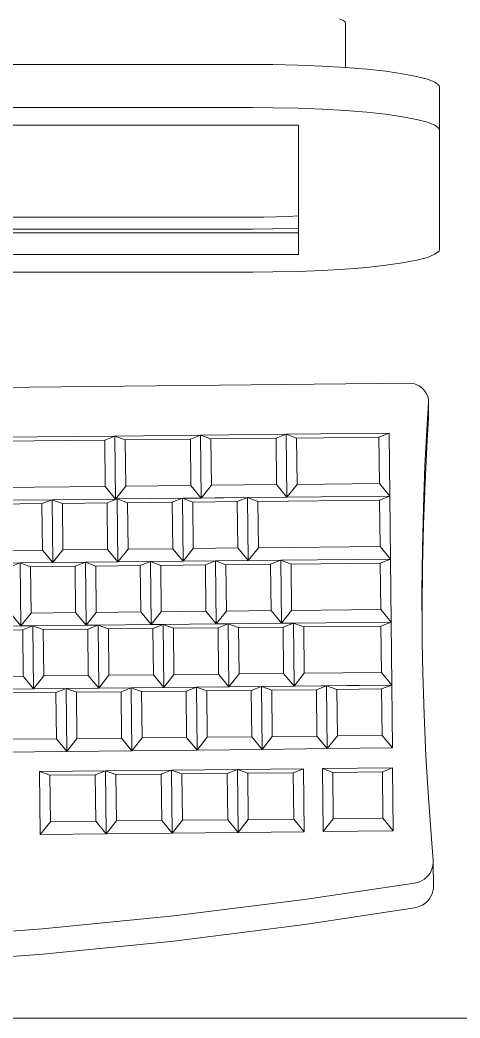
# Model space of a CAD drawing. Header units: metres. Extents: x 28 to 148, y 23 to 113.
# Drawn here: x 131.4902 to 131.6186, y 40.7509 to 41.0423 of the extents above; entities that cross this region are included whole.
import ezdxf

# ---------------------------------------------------------------- set-up
doc = ezdxf.new("R2010")
doc.units = ezdxf.units.M
doc.layers.add('Equipamiento SR', color=23, linetype='Continuous', lineweight=0)

# ---------------------------------------------------------------- blocks, each defined once
blk = doc.blocks.new('A$C7F0F64D0')
at = {"layer": 'Equipamiento SR'}
for p, q in [((0.4534880388895317, 0.1723289490793434), (0.005512241390420058, 0.1676722490425675)), ((0.4534880388895317, 0.1723289490793434), (0.4542513707418721, 0.1722861652680479)), ((0.4542513707418721, 0.1722861652680479), (0.4550014004502145, 0.1721427598160119)), ((0.4550014004502145, 0.1721427598160119), (0.4557240217280878, 0.1719014298404602)), ((0.4557240217280878, 0.1719014298404602), (0.4564056437765203, 0.1715667141883443)), ((0.4564056437765203, 0.1715667141883443), (0.4570334468952524, 0.1711449080702607)), ((0.4570334468952524, 0.1711449080702607), (0.4575956235911462, 0.1706439446624302)), ((0.4575956235911462, 0.1706439446624302), (0.4580816006490522, 0.1700732459027279)), ((0.4580816006490522, 0.1700732459027279), (0.4584822379891875, 0.1694435452867822)), ((0.4584822379891875, 0.1694435452867822), (0.458790000568456, 0.1687666859949388)), ((0.4586969094287952, 0.1603112890497016), (0.4591075089364267, 0.1665834433009934)), ((0.458790000568456, 0.1687666859949388), (0.4589991001010958, 0.1680553981510968)), ((0.4589991001010958, 0.1680553981510968), (0.4591056039188288, 0.1673230593993651)), ((0.4591056039188288, 0.1673230593993651), (0.4591075089364267, 0.1665834433009934)), ((0.4591075089364267, 0.1665834433009934), (0.4591514791771942, 0.1629098471784403)), ((0.4580725897402544, 0.1482222532285107), (0.4586969094287952, 0.1603112890497016)), ((0.4587442167302243, 0.1557603139455352), (0.4591535353450809, 0.1621556903657222)), ((0.4591514791771942, 0.1629098471784403), (0.4591535353450809, 0.1621556903657222)), ((0.3926421471240928, 0.1571866570112945), (0.4176407965381941, 0.15744651750461)), ((0.4176407965381941, 0.15744651750461), (0.4146526575035523, 0.1562898974024449)), ((0.4176407965381941, 0.15744651750461), (0.4476391758352065, 0.1577583500963158)), ((0.4178318260914011, 0.1390694230491647), (0.4176407965381941, 0.15744651750461)), ((0.4176407965381941, 0.15744651750461), (0.4206523333631367, 0.1563522639206951)), ((0.4476391758352065, 0.1577583500963158), (0.4446510368005647, 0.1566017299941507)), ((0.4476391758352065, 0.1577583500963158), (0.4478302053884136, 0.1393812556410978)), ((0.2661489810897137, 0.1558717629162913), (0.3676434977104464, 0.1569267965182064)), ((0.2691605179142016, 0.1547775093323764), (0.3646553586758046, 0.1557701764160413)), ((0.3676434977104464, 0.1569267965182064), (0.3646553586758046, 0.1557701764160413)), ((0.364796117293622, 0.1422291594491583), (0.3646553586758046, 0.1557701764160413)), ((0.3676434977104464, 0.1569267965182064), (0.3926421471240928, 0.1571866570112945)), ((0.3678345272636534, 0.1385497020629884), (0.3676434977104464, 0.1569267965182064)), ((0.3676434977104464, 0.1569267965182064), (0.3706550345349342, 0.1558325429345189)), ((0.3706550345349342, 0.1558325429345189), (0.3896540080894511, 0.1560300369091294)), ((0.3707957931532064, 0.1422915259674085), (0.3706550345349342, 0.1558325429345189)), ((0.3926421471240928, 0.1571866570112945), (0.3896540080894511, 0.1560300369091294)), ((0.3896540080894511, 0.1560300369091294), (0.3897947667077233, 0.1424890199422464)), ((0.3926421471240928, 0.1571866570112945), (0.3928331766772999, 0.1388095625560766)), ((0.3926421471240928, 0.1571866570112945), (0.3956536839490354, 0.156092403427607)), ((0.3956536839490354, 0.156092403427607), (0.4146526575035523, 0.1562898974024449)), ((0.3957944425673077, 0.1425513864604966), (0.3956536839490354, 0.156092403427607)), ((0.4146526575035523, 0.1562898974024449), (0.4147934161218245, 0.1427488804353345)), ((0.4206523333631367, 0.1563522639206951), (0.4446510368005647, 0.1566017299941507)), ((0.4207930919809542, 0.1428112469535847), (0.4206523333631367, 0.1563522639206951)), ((0.4446510368005647, 0.1566017299941507), (0.4447917954183822, 0.1430607130270403)), ((0.4581223662052025, 0.1434337438890054), (0.4587442167302243, 0.1557603139455352)), ((0.4576148665531719, 0.1361263549748912), (0.4580725897402544, 0.1482222532285107)), ((0.4178318260914011, 0.1390694230491647), (0.4207930919809542, 0.1428112469535847)), ((0.4207930919809542, 0.1428112469535847), (0.4447917954183822, 0.1430607130270403)), ((0.4478302053884136, 0.1393812556410978), (0.4447917954183822, 0.1430607130270403)), ((0.4576671139383279, 0.1311001424438984), (0.4581223662052025, 0.1434337438890054)), ((0.2693012765320191, 0.141236492365266), (0.364796117293622, 0.1422291594491583)), ((0.3678345272636534, 0.1385497020629884), (0.364796117293622, 0.1422291594491583)), ((0.3678345272636534, 0.1385497020629884), (0.3707957931532064, 0.1422915259674085)), ((0.3707957931532064, 0.1422915259674085), (0.3897947667077233, 0.1424890199422464)), ((0.3928331766772999, 0.1388095625560766), (0.3897947667077233, 0.1424890199422464)), ((0.3928331766772999, 0.1388095625560766), (0.3957944425673077, 0.1425513864604966)), ((0.3957944425673077, 0.1425513864604966), (0.4147934161218245, 0.1427488804353345)), ((0.4178318260914011, 0.1390694230491647), (0.4147934161218245, 0.1427488804353345)), ((0.3303365531427289, 0.1381599113232426), (0.3493355266972458, 0.1383574052980805)), ((0.3333480899672168, 0.137065657739555), (0.346347387662604, 0.1372007851959154)), ((0.3493355266972458, 0.1383574052980805), (0.346347387662604, 0.1372007851959154)), ((0.346347387662604, 0.1372007851959154), (0.3464881462804215, 0.1236597682290324)), ((0.3493355266972458, 0.1383574052980805), (0.3678345272636534, 0.1385497020629884)), ((0.3493355266972458, 0.1383574052980805), (0.3495265562504528, 0.1199803108428625)), ((0.3493355266972458, 0.1383574052980805), (0.3523470635217336, 0.137263151714393)), ((0.3523470635217336, 0.137263151714393), (0.3653463612171208, 0.1373982791707533)), ((0.3524878221400058, 0.1237221347472826), (0.3523470635217336, 0.137263151714393)), ((0.3683345002517626, 0.1385548992729184), (0.3653463612171208, 0.1373982791707533)), ((0.3653463612171208, 0.1373982791707533), (0.3654871198349383, 0.1238572622036429)), ((0.3678345272636534, 0.1385497020629884), (0.3683345002517626, 0.1385548992729184)), ((0.3683345002517626, 0.1385548992729184), (0.3873334738062795, 0.1387523932477563)), ((0.3685255298049697, 0.1201778048177005), (0.3683345002517626, 0.1385548992729184)), ((0.3683345002517626, 0.1385548992729184), (0.3713460370762505, 0.1374606456890035)), ((0.3713460370762505, 0.1374606456890035), (0.3843453347716377, 0.1375957731455912)), ((0.3714867956945227, 0.1239196287221205), (0.3713460370762505, 0.1374606456890035)), ((0.3873334738062795, 0.1387523932477563), (0.3843453347716377, 0.1375957731455912)), ((0.3843453347716377, 0.1375957731455912), (0.3844860933899099, 0.1240547561784808)), ((0.3873334738062795, 0.1387523932477563), (0.4063324473607963, 0.1389498872223669)), ((0.3873334738062795, 0.1387523932477563), (0.3928331766772999, 0.1388095625560766)), ((0.3875245033594865, 0.120375298792311), (0.3873334738062795, 0.1387523932477563)), ((0.3873334738062795, 0.1387523932477563), (0.3903450106307673, 0.1376581396638414)), ((0.3903450106307673, 0.1376581396638414), (0.4033443083261545, 0.1377932671202018)), ((0.3904857692490395, 0.124117122696731), (0.3903450106307673, 0.1376581396638414)), ((0.4063324473607963, 0.1389498872223669), (0.3928331766772999, 0.1388095625560766)), ((0.4063324473607963, 0.1389498872223669), (0.4033443083261545, 0.1377932671202018)), ((0.4033443083261545, 0.1377932671202018), (0.4034850669444268, 0.1242522501533188)), ((0.4063324473607963, 0.1389498872223669), (0.4178318260914011, 0.1390694230491647)), ((0.4063324473607963, 0.1389498872223669), (0.4065234769140034, 0.1205727927671489)), ((0.4063324473607963, 0.1389498872223669), (0.4093439841857389, 0.1378556336386794)), ((0.4093439841857389, 0.1378556336386794), (0.4448420663537718, 0.1382246355389327)), ((0.4094847428040111, 0.124314616671569), (0.4093439841857389, 0.1378556336386794)), ((0.4478302053884136, 0.1393812556410978), (0.4178318260914011, 0.1390694230491647)), ((0.4478302053884136, 0.1393812556410978), (0.4448420663537718, 0.1382246355389327)), ((0.4448420663537718, 0.1382246355389327), (0.4449828249715893, 0.1246836185718223)), ((0.4478302053884136, 0.1393812556410978), (0.4480212349416206, 0.1210041611856525)), ((0.4573238211527269, 0.1240257423479818), (0.4576148665531719, 0.1361263549748912)), ((0.457378540775494, 0.1187616998824126), (0.4576671139383279, 0.1311001424438984)), ((0.3334888485850342, 0.1235246407724446), (0.3464881462804215, 0.1236597682290324)), ((0.3495265562504528, 0.1199803108428625), (0.3464881462804215, 0.1236597682290324)), ((0.3495265562504528, 0.1199803108428625), (0.3524878221400058, 0.1237221347472826)), ((0.3524878221400058, 0.1237221347472826), (0.3654871198349383, 0.1238572622036429)), ((0.3685255298049697, 0.1201778048177005), (0.3654871198349383, 0.1238572622036429)), ((0.3685255298049697, 0.1201778048177005), (0.3714867956945227, 0.1239196287221205)), ((0.3714867956945227, 0.1239196287221205), (0.3844860933899099, 0.1240547561784808)), ((0.3875245033594865, 0.120375298792311), (0.3844860933899099, 0.1240547561784808)), ((0.3875245033594865, 0.120375298792311), (0.3904857692490395, 0.124117122696731)), ((0.3904857692490395, 0.124117122696731), (0.4034850669444268, 0.1242522501533188)), ((0.4065234769140034, 0.1205727927671489), (0.4034850669444268, 0.1242522501533188)), ((0.4065234769140034, 0.1205727927671489), (0.4094847428040111, 0.124314616671569)), ((0.4094847428040111, 0.124314616671569), (0.4449828249715893, 0.1246836185718223)), ((0.4480212349416206, 0.1210041611856525), (0.4449828249715893, 0.1246836185718223)), ((0.4571995052245938, 0.1119225642441108), (0.4573238211527269, 0.1240257423479818)), ((0.3400270694727396, 0.1198815638555573), (0.330527582695936, 0.1197828168680246)), ((0.3400270694727396, 0.1198815638555573), (0.3370389304380979, 0.1187249437533922)), ((0.3400270694727396, 0.1198815638555573), (0.3495265562504528, 0.1199803108428625)), ((0.3402180990259467, 0.1015044694003393), (0.3400270694727396, 0.1198815638555573)), ((0.3400270694727396, 0.1198815638555573), (0.3430386062976822, 0.1187873102716424)), ((0.3590260430277112, 0.1200790578301678), (0.3495265562504528, 0.1199803108428625)), ((0.3590260430277112, 0.1200790578301678), (0.3560379039926147, 0.1189224377280027)), ((0.3685255298049697, 0.1201778048177005), (0.3590260430277112, 0.1200790578301678)), ((0.3590260430277112, 0.1200790578301678), (0.3592170725809183, 0.1017019633749499)), ((0.3590260430277112, 0.1200790578301678), (0.3620375798521991, 0.1189848042464803)), ((0.3780250165822281, 0.1202765518050057), (0.3685255298049697, 0.1201778048177005)), ((0.3780250165822281, 0.1202765518050057), (0.3750368775475863, 0.1191199317028406)), ((0.3875245033594865, 0.120375298792311), (0.3780250165822281, 0.1202765518050057)), ((0.3780250165822281, 0.1202765518050057), (0.3782160461354351, 0.1018994573497878)), ((0.3780250165822281, 0.1202765518050057), (0.3810365534071707, 0.1191822982213182)), ((0.3970239901371997, 0.1204740457798437), (0.3875245033594865, 0.120375298792311)), ((0.3970239901371997, 0.1204740457798437), (0.3940358511021032, 0.1193174256776786)), ((0.4065234769140034, 0.1205727927671489), (0.3970239901371997, 0.1204740457798437)), ((0.3970239901371997, 0.1204740457798437), (0.397215019689952, 0.1020969513246257)), ((0.3970239901371997, 0.1204740457798437), (0.4000355269616875, 0.1193797921959288)), ((0.4000355269616875, 0.1193797921959288), (0.4130348246570748, 0.1195149196525165)), ((0.4160229636917165, 0.1206715397544542), (0.4065234769140034, 0.1205727927671489)), ((0.4160229636917165, 0.1206715397544542), (0.4130348246570748, 0.1195149196525165)), ((0.4130348246570748, 0.1195149196525165), (0.4131755832748922, 0.1059739026854061)), ((0.4480212349416206, 0.1210041611856525), (0.4160229636917165, 0.1206715397544542)), ((0.4162139932449236, 0.1022944452992363), (0.4160229636917165, 0.1206715397544542)), ((0.4160229636917165, 0.1206715397544542), (0.4190345005162044, 0.1195772861707667)), ((0.4190345005162044, 0.1195772861707667), (0.4450330959069788, 0.1198475410834874)), ((0.4191752591340219, 0.1060362692036563), (0.4190345005162044, 0.1195772861707667)), ((0.4480212349416206, 0.1210041611856525), (0.4450330959069788, 0.1198475410834874)), ((0.4450330959069788, 0.1198475410834874), (0.4451738545247963, 0.1063065241166044)), ((0.4480212349416206, 0.1210041611856525), (0.4482122644948277, 0.1026270667304345)), ((0.3430386062976822, 0.1187873102716424), (0.3560379039926147, 0.1189224377280027)), ((0.3431793649159545, 0.1052462933047593), (0.3430386062976822, 0.1187873102716424)), ((0.3560379039926147, 0.1189224377280027), (0.3561786626108869, 0.1053814207611197)), ((0.3620375798521991, 0.1189848042464803), (0.3750368775475863, 0.1191199317028406)), ((0.3621783384704713, 0.1054437872793699), (0.3620375798521991, 0.1189848042464803)), ((0.3750368775475863, 0.1191199317028406), (0.3751776361658585, 0.1055789147359576)), ((0.3810365534071707, 0.1191822982213182), (0.3940358511021032, 0.1193174256776786)), ((0.3811773120249882, 0.1056412812542078), (0.3810365534071707, 0.1191822982213182)), ((0.3940358511021032, 0.1193174256776786), (0.3941766097203754, 0.1057764087105681)), ((0.400176285579505, 0.1058387752290457), (0.4000355269616875, 0.1193797921959288)), ((0.457256697963544, 0.1064206073357639), (0.457378540775494, 0.1187616998824126)), ((0.4572419408449377, 0.09981897001503626), (0.4571995052245938, 0.1119225642441108)), ((0.3402180990259467, 0.1015044694003393), (0.3371796890563701, 0.1051839267862817)), ((0.3402180990259467, 0.1015044694003393), (0.3431793649159545, 0.1052462933047593)), ((0.3431793649159545, 0.1052462933047593), (0.3561786626108869, 0.1053814207611197)), ((0.3592170725809183, 0.1017019633749499), (0.3561786626108869, 0.1053814207611197)), ((0.3592170725809183, 0.1017019633749499), (0.3621783384704713, 0.1054437872793699)), ((0.3621783384704713, 0.1054437872793699), (0.3751776361658585, 0.1055789147359576)), ((0.3782160461354351, 0.1018994573497878), (0.3751776361658585, 0.1055789147359576)), ((0.3782160461354351, 0.1018994573497878), (0.3811773120249882, 0.1056412812542078)), ((0.3811773120249882, 0.1056412812542078), (0.3941766097203754, 0.1057764087105681)), ((0.397215019689952, 0.1020969513246257), (0.3941766097203754, 0.1057764087105681)), ((0.397215019689952, 0.1020969513246257), (0.400176285579505, 0.1058387752290457)), ((0.400176285579505, 0.1058387752290457), (0.4131755832748922, 0.1059739026854061)), ((0.4162139932449236, 0.1022944452992363), (0.4131755832748922, 0.1059739026854061)), ((0.4162139932449236, 0.1022944452992363), (0.4191752591340219, 0.1060362692036563)), ((0.4191752591340219, 0.1060362692036563), (0.4451738545247963, 0.1063065241166044)), ((0.4482122644948277, 0.1026270667304345), (0.4451738545247963, 0.1063065241166044)), ((0.4572910613613885, 0.09697715576126598), (0.457256697963544, 0.1064206073357639)), ((0.397215019689952, 0.1020969513246257), (0.3817158570535639, 0.1019358378188429)), ((0.4007148306080808, 0.1021333317936808), (0.397215019689952, 0.1020969513246257)), ((0.4007148306080808, 0.1021333317936808), (0.397726691573439, 0.1009767116915157)), ((0.4007148306080808, 0.1021333317936808), (0.4162139932449236, 0.1022944452992363)), ((0.4009058601612878, 0.08375623733823545), (0.4007148306080808, 0.1021333317936808)), ((0.4007148306080808, 0.1021333317936808), (0.4037263674325686, 0.1010390782097659)), ((0.4162139932449236, 0.1022944452992363), (0.4197138041625976, 0.1023308257682913)), ((0.4197138041625976, 0.1023308257682913), (0.4167256651279558, 0.1011742056661262)), ((0.4197138041625976, 0.1023308257682913), (0.4482122644948277, 0.1026270667304345)), ((0.4199048337158047, 0.08395373131307338), (0.4197138041625976, 0.1023308257682913)), ((0.4197138041625976, 0.1023308257682913), (0.4227253409870855, 0.1012365721846038)), ((0.4482122644948277, 0.1026270667304345), (0.4452241254597311, 0.1014704466282694)), ((0.4482122644948277, 0.1026270667304345), (0.4484032940480347, 0.08424997227521658)), ((0.3247189363895586, 0.1013433558945565), (0.3402180990259467, 0.1015044694003393)), ((0.3277304732140465, 0.1002491023106415), (0.3407297709094337, 0.1003842297670019)), ((0.3437179099440755, 0.101540849869167), (0.3402180990259467, 0.1015044694003393)), ((0.3437179099440755, 0.101540849869167), (0.3407297709094337, 0.1003842297670019)), ((0.3407297709094337, 0.1003842297670019), (0.3408705295277059, 0.08684321280011886)), ((0.3592170725809183, 0.1017019633749499), (0.3437179099440755, 0.101540849869167)), ((0.3437179099440755, 0.101540849869167), (0.3439089394972825, 0.08316375541394905)), ((0.3437179099440755, 0.101540849869167), (0.3467294467690181, 0.1004465962854795)), ((0.3467294467690181, 0.1004465962854795), (0.3597287444639505, 0.1005817237418398)), ((0.3468702053868356, 0.08690557931836906), (0.3467294467690181, 0.1004465962854795)), ((0.3627168834990471, 0.1017383438440049), (0.3592170725809183, 0.1017019633749499)), ((0.3627168834990471, 0.1017383438440049), (0.3597287444639505, 0.1005817237418398)), ((0.3597287444639505, 0.1005817237418398), (0.3598695030822228, 0.08704070677495679)), ((0.3627168834990471, 0.1017383438440049), (0.3782160461354351, 0.1018994573497878)), ((0.3629079130517994, 0.08336124938878697), (0.3627168834990471, 0.1017383438440049)), ((0.3627168834990471, 0.1017383438440049), (0.3657284203235349, 0.1006440902603174)), ((0.3657284203235349, 0.1006440902603174), (0.3787277180189221, 0.1007792177166777)), ((0.3658691789413524, 0.08710307329320699), (0.3657284203235349, 0.1006440902603174)), ((0.3817158570535639, 0.1019358378188429), (0.3782160461354351, 0.1018994573497878)), ((0.3817158570535639, 0.1019358378188429), (0.3787277180189221, 0.1007792177166777)), ((0.3787277180189221, 0.1007792177166777), (0.3788684766367396, 0.08723820074956734)), ((0.381906886606771, 0.0835587433636249), (0.3817158570535639, 0.1019358378188429)), ((0.3817158570535639, 0.1019358378188429), (0.3847273938780518, 0.100841584234928)), ((0.3847273938780518, 0.100841584234928), (0.397726691573439, 0.1009767116915157)), ((0.3848681524958693, 0.08730056726804492), (0.3847273938780518, 0.100841584234928)), ((0.397726691573439, 0.1009767116915157), (0.3978674501912565, 0.08743569472440527)), ((0.4037263674325686, 0.1010390782097659), (0.4167256651279558, 0.1011742056661262)), ((0.4038671260508409, 0.08749806124265547), (0.4037263674325686, 0.1010390782097659)), ((0.4167256651279558, 0.1011742056661262), (0.4168664237457733, 0.08763318869924319)), ((0.4227253409870855, 0.1012365721846038), (0.4452241254597311, 0.1014704466282694)), ((0.4228660996053577, 0.08769555521749339), (0.4227253409870855, 0.1012365721846038)), ((0.4452241254597311, 0.1014704466282694), (0.4453648840780033, 0.0879294296613864)), ((0.4572910613613885, 0.09697715576126598), (0.4572419408449377, 0.09981897001503626)), ((0.4574511204781402, 0.08771710908709451), (0.4572910613613885, 0.09697715576126598)), ((0.3848681524958693, 0.08730056726804492), (0.3978674501912565, 0.08743569472440527)), ((0.4009058601612878, 0.08375623733823545), (0.3978674501912565, 0.08743569472440527)), ((0.4009058601612878, 0.08375623733823545), (0.4038671260508409, 0.08749806124265547)), ((0.4038671260508409, 0.08749806124265547), (0.4168664237457733, 0.08763318869924319)), ((0.4199048337158047, 0.08395373131307338), (0.4168664237457733, 0.08763318869924319)), ((0.4199048337158047, 0.08395373131307338), (0.4228660996053577, 0.08769555521749339)), ((0.4228660996053577, 0.08769555521749339), (0.4453648840780033, 0.0879294296613864)), ((0.4484032940480347, 0.08424997227521658), (0.4453648840780033, 0.0879294296613864)), ((0.4578270069767996, 0.07561913057784864), (0.4574511204781402, 0.08771710908709451)), ((0.3278712318323187, 0.08670808534375851), (0.3408705295277059, 0.08684321280011886)), ((0.3439089394972825, 0.08316375541394905), (0.3408705295277059, 0.08684321280011886)), ((0.3439089394972825, 0.08316375541394905), (0.3468702053868356, 0.08690557931836906)), ((0.3468702053868356, 0.08690557931836906), (0.3598695030822228, 0.08704070677495679)), ((0.3629079130517994, 0.08336124938878697), (0.3598695030822228, 0.08704070677495679)), ((0.3629079130517994, 0.08336124938878697), (0.3658691789413524, 0.08710307329320699)), ((0.3658691789413524, 0.08710307329320699), (0.3788684766367396, 0.08723820074956734)), ((0.381906886606771, 0.0835587433636249), (0.3788684766367396, 0.08723820074956734)), ((0.381906886606771, 0.0835587433636249), (0.3848681524958693, 0.08730056726804492)), ((0.3439089394972825, 0.08316375541394905), (0.3344094527200241, 0.08306500842664377)), ((0.3374209895445119, 0.08197075484272887), (0.3504202872398992, 0.08210588229931659)), ((0.3534084262745409, 0.0832625024014817), (0.3439089394972825, 0.08316375541394905)), ((0.3534084262745409, 0.0832625024014817), (0.3504202872398992, 0.08210588229931659)), ((0.3504202872398992, 0.08210588229931659), (0.3505610458577166, 0.06856486533220618)), ((0.3629079130517994, 0.08336124938878697), (0.3534084262745409, 0.0832625024014817)), ((0.3534084262745409, 0.0832625024014817), (0.353599455827748, 0.06488540794626374)), ((0.3534084262745409, 0.0832625024014817), (0.3564199630990288, 0.08216824881756679)), ((0.3564199630990288, 0.08216824881756679), (0.369419260794416, 0.08230337627392714)), ((0.356560721717301, 0.06862723185068376), (0.3564199630990288, 0.08216824881756679)), ((0.3724073998290578, 0.08345999637609225), (0.3629079130517994, 0.08336124938878697)), ((0.3724073998290578, 0.08345999637609225), (0.369419260794416, 0.08230337627392714)), ((0.369419260794416, 0.08230337627392714), (0.3695600194126882, 0.06876235930704411)), ((0.381906886606771, 0.0835587433636249), (0.3724073998290578, 0.08345999637609225)), ((0.3725984293822648, 0.06508290192087429), (0.3724073998290578, 0.08345999637609225)), ((0.3724073998290578, 0.08345999637609225), (0.3754189366540004, 0.08236574279240472)), ((0.3754189366540004, 0.08236574279240472), (0.3884182343489329, 0.08250087024876507)), ((0.3755596952718179, 0.06882472582529431), (0.3754189366540004, 0.08236574279240472)), ((0.3914063733840294, 0.08365749035093017), (0.381906886606771, 0.0835587433636249)), ((0.3914063733840294, 0.08365749035093017), (0.3884182343489329, 0.08250087024876507)), ((0.3884182343489329, 0.08250087024876507), (0.3885589929672051, 0.06895985328188203)), ((0.4009058601612878, 0.08375623733823545), (0.3914063733840294, 0.08365749035093017)), ((0.3915974029367817, 0.06528039589571222), (0.3914063733840294, 0.08365749035093017)), ((0.3914063733840294, 0.08365749035093017), (0.3944179102085172, 0.08256323676724264)), ((0.3944179102085172, 0.08256323676724264), (0.4074172079039045, 0.082698364223603)), ((0.3945586688267895, 0.06902221980013223), (0.3944179102085172, 0.08256323676724264)), ((0.4104053469385462, 0.0838549843257681), (0.4009058601612878, 0.08375623733823545)), ((0.4104053469385462, 0.0838549843257681), (0.4074172079039045, 0.082698364223603)), ((0.4074172079039045, 0.082698364223603), (0.4075579665221767, 0.06915734725649259)), ((0.4199048337158047, 0.08395373131307338), (0.4104053469385462, 0.0838549843257681)), ((0.4104053469385462, 0.0838549843257681), (0.4105963764917533, 0.06547788987055014)), ((0.4104053469385462, 0.0838549843257681), (0.4134168837630341, 0.0827607307418532)), ((0.4134168837630341, 0.0827607307418532), (0.4264161814584213, 0.08289585819844092)), ((0.4135576423813063, 0.06921971377497016), (0.4134168837630341, 0.0827607307418532)), ((0.4294043204930631, 0.08405247830037865), (0.4199048337158047, 0.08395373131307338)), ((0.4204048067039139, 0.08395892852300335), (0.4429035911765595, 0.08419280296666898)), ((0.4294043204930631, 0.08405247830037865), (0.4264161814584213, 0.08289585819844092)), ((0.4264161814584213, 0.08289585819844092), (0.4265569400766935, 0.06935484123133051)), ((0.4294043204930631, 0.08405247830037865), (0.4484032940480347, 0.08424997227521658)), ((0.4295953500462701, 0.0656753838451607), (0.4294043204930631, 0.08405247830037865)), ((0.4294043204930631, 0.08405247830037865), (0.4324158573180057, 0.08295822471669112)), ((0.4324158573180057, 0.08295822471669112), (0.4454151550129382, 0.08309335217305147)), ((0.4325566159358232, 0.06941720774958071), (0.4324158573180057, 0.08295822471669112)), ((0.4484032940480347, 0.08424997227521658), (0.4454151550129382, 0.08309335217305147)), ((0.4454151550129382, 0.08309335217305147), (0.4455559136312104, 0.06955233520616844)), ((0.4484032940480347, 0.08424997227521658), (0.4485943236012417, 0.06587287781999862)), ((0.458369533589007, 0.06352718291637416), (0.4578270069767996, 0.07561913057784864)), ((0.3375617481627842, 0.06842973787584583), (0.3505610458577166, 0.06856486533220618)), ((0.353599455827748, 0.06488540794626374), (0.3505610458577166, 0.06856486533220618)), ((0.353599455827748, 0.06488540794626374), (0.356560721717301, 0.06862723185068376)), ((0.356560721717301, 0.06862723185068376), (0.3695600194126882, 0.06876235930704411)), ((0.3725984293822648, 0.06508290192087429), (0.3695600194126882, 0.06876235930704411)), ((0.3725984293822648, 0.06508290192087429), (0.3755596952718179, 0.06882472582529431)), ((0.3755596952718179, 0.06882472582529431), (0.3885589929672051, 0.06895985328188203)), ((0.3915974029367817, 0.06528039589571222), (0.3885589929672051, 0.06895985328188203)), ((0.3915974029367817, 0.06528039589571222), (0.3945586688267895, 0.06902221980013223)), ((0.3945586688267895, 0.06902221980013223), (0.4075579665221767, 0.06915734725649259)), ((0.4105963764917533, 0.06547788987055014), (0.4075579665221767, 0.06915734725649259)), ((0.4105963764917533, 0.06547788987055014), (0.4135576423813063, 0.06921971377497016)), ((0.4135576423813063, 0.06921971377497016), (0.4265569400766935, 0.06935484123133051)), ((0.4295953500462701, 0.0656753838451607), (0.4265569400766935, 0.06935484123133051)), ((0.4295953500462701, 0.0656753838451607), (0.4325566159358232, 0.06941720774958071)), ((0.4325566159358232, 0.06941720774958071), (0.4455559136312104, 0.06955233520616844)), ((0.4485943236012417, 0.06587287781999862), (0.4455559136312104, 0.06955233520616844)), ((0.3346004822732311, 0.06468791397142581), (0.353599455827748, 0.06488540794626374)), ((0.353599455827748, 0.06488540794626374), (0.3725984293822648, 0.06508290192087429)), ((0.3725984293822648, 0.06508290192087429), (0.3915974029367817, 0.06528039589571222)), ((0.3915974029367817, 0.06528039589571222), (0.4105963764917533, 0.06547788987055014)), ((0.4105963764917533, 0.06547788987055014), (0.4295953500462701, 0.0656753838451607)), ((0.4295953500462701, 0.0656753838451607), (0.4485943236012417, 0.06587287781999862)), ((0.459078603969715, 0.05144341346013448), (0.458369533589007, 0.06352718291637416)), ((0.3456602131371938, 0.05899895960251911), (0.36490917318622, 0.05919905218220833)), ((0.3458512426904008, 0.04062186514730115), (0.3456602131371938, 0.05899895960251911)), ((0.3456602131371938, 0.05899895960251911), (0.3486717499616816, 0.0579047060186042)), ((0.36490917318622, 0.05919905218220833), (0.3619210341511234, 0.05804243208004323)), ((0.36490917318622, 0.05919905218220833), (0.3841581332347914, 0.05939914476189756)), ((0.365100202739427, 0.04082195772699038), (0.36490917318622, 0.05919905218220833)), ((0.36490917318622, 0.05919905218220833), (0.3679207100107078, 0.05810479859829343)), ((0.3841581332347914, 0.05939914476189756), (0.3811699942001496, 0.05824252465973245)), ((0.3841581332347914, 0.05939914476189756), (0.4034070932838176, 0.05959923734158679)), ((0.3841581332347914, 0.05939914476189756), (0.3843491627879985, 0.0410220503066796)), ((0.3841581332347914, 0.05939914476189756), (0.387169670059734, 0.05830489117821003)), ((0.387169670059734, 0.05830489117821003), (0.4004189542491758, 0.05844261723942168)), ((0.3873104286775515, 0.04476387421109962), (0.387169670059734, 0.05830489117821003)), ((0.4034070932838176, 0.05959923734158679), (0.4004189542491758, 0.05844261723942168)), ((0.4004189542491758, 0.05844261723942168), (0.4005597128669933, 0.04490160027231127)), ((0.4034070932838176, 0.05959923734158679), (0.4226560533323891, 0.05979932992127601)), ((0.4035981228370247, 0.04122214288636883), (0.4034070932838176, 0.05959923734158679)), ((0.4034070932838176, 0.05959923734158679), (0.4064186301083055, 0.05850498375789925)), ((0.4064186301083055, 0.05850498375789925), (0.4196679142977473, 0.05864270981911091)), ((0.406559388726123, 0.04496396679078885), (0.4064186301083055, 0.05850498375789925)), ((0.4226560533323891, 0.05979932992127601), (0.4196679142977473, 0.05864270981911091)), ((0.4196679142977473, 0.05864270981911091), (0.4198086729155648, 0.04510169285222787)), ((0.4226560533323891, 0.05979932992127601), (0.4228470828855961, 0.04142223546605805)), ((0.4486546487231635, 0.06006958483422409), (0.4281557562034095, 0.05985649922982361)), ((0.4281557562034095, 0.05985649922982361), (0.4311672930278974, 0.05876224564590871)), ((0.4283467857566166, 0.04147940477460565), (0.4281557562034095, 0.05985649922982361)), ((0.4311672930278974, 0.05876224564590871), (0.4456665096885217, 0.05891296473205898)), ((0.4313080516461696, 0.04522122867902567), (0.4311672930278974, 0.05876224564590871)), ((0.4486546487231635, 0.06006958483422409), (0.4456665096885217, 0.05891296473205898)), ((0.4456665096885217, 0.05891296473205898), (0.4458072683063392, 0.04537194776494857)), ((0.4486546487231635, 0.06006958483422409), (0.4488456782763706, 0.04169249037900613)), ((0.3486717499616816, 0.0579047060186042), (0.3619210341511234, 0.05804243208004323)), ((0.3488125085799538, 0.04436368905172117), (0.3486717499616816, 0.0579047060186042)), ((0.3619210341511234, 0.05804243208004323), (0.3620617927693957, 0.04450141511293282)), ((0.3679207100107078, 0.05810479859829343), (0.3811699942001496, 0.05824252465973245)), ((0.36806146862898, 0.04456378163141039), (0.3679207100107078, 0.05810479859829343)), ((0.3811699942001496, 0.05824252465973245), (0.3813107528184219, 0.04470150769262204)), ((0.4599540921980179, 0.03936996811435733), (0.459078603969715, 0.05144341346013448)), ((0.3458512426904008, 0.04062186514730115), (0.3488125085799538, 0.04436368905172117)), ((0.3488125085799538, 0.04436368905172117), (0.3620617927693957, 0.04450141511293282)), ((0.365100202739427, 0.04082195772699038), (0.3620617927693957, 0.04450141511293282)), ((0.365100202739427, 0.04082195772699038), (0.36806146862898, 0.04456378163141039)), ((0.36806146862898, 0.04456378163141039), (0.3813107528184219, 0.04470150769262204)), ((0.3843491627879985, 0.0410220503066796), (0.3813107528184219, 0.04470150769262204)), ((0.3843491627879985, 0.0410220503066796), (0.3873104286775515, 0.04476387421109962)), ((0.3873104286775515, 0.04476387421109962), (0.4005597128669933, 0.04490160027231127)), ((0.4035981228370247, 0.04122214288636883), (0.4005597128669933, 0.04490160027231127)), ((0.4035981228370247, 0.04122214288636883), (0.406559388726123, 0.04496396679078885)), ((0.406559388726123, 0.04496396679078885), (0.4198086729155648, 0.04510169285222787)), ((0.4228470828855961, 0.04142223546605805), (0.4198086729155648, 0.04510169285222787)), ((0.4283467857566166, 0.04147940477460565), (0.4313080516461696, 0.04522122867902567)), ((0.4313080516461696, 0.04522122867902567), (0.4458072683063392, 0.04537194776494857)), ((0.4488456782763706, 0.04169249037900613), (0.4458072683063392, 0.04537194776494857)), ((0.3458512426904008, 0.04062186514730115), (0.365100202739427, 0.04082195772699038)), ((0.365100202739427, 0.04082195772699038), (0.3843491627879985, 0.0410220503066796)), ((0.3843491627879985, 0.0410220503066796), (0.4035981228370247, 0.04122214288636883)), ((0.4035981228370247, 0.04122214288636883), (0.4228470828855961, 0.04142223546605805)), ((0.4283467857566166, 0.04147940477460565), (0.4488456782763706, 0.04169249037900613)), ((0.4604949867433561, 0.0331077046259054), (0.4599540921980179, 0.03936996811435733)), ((0.4604171653544427, 0.03154782509969323), (0.4605063270922756, 0.032325452825404)), ((0.4605063270922756, 0.032325452825404), (0.4604949867433561, 0.0331077046259054)), ((0.4605063270922756, 0.032325452825404), (0.4605797931557163, 0.02525799771379411)), ((0.4591058131198906, 0.02871929997800748), (0.4595680919691176, 0.02936156457909078)), ((0.4595680919691176, 0.02936156457909078), (0.4599443893324633, 0.03005432388695795)), ((0.4599443893324633, 0.03005432388695795), (0.460228881442049, 0.03078685640812751)), ((0.460228881442049, 0.03078685640812751), (0.4604171653544427, 0.03154782509969323)), ((0.4550048641975764, 0.02640994596018231), (0.422958423254272, 0.02160084979905719)), ((0.4550048641975764, 0.02640994596018231), (0.455794963960102, 0.02657775357411651)), ((0.455794963960102, 0.02657775357411651), (0.4565574770716694, 0.02683913955993944)), ((0.4565574770716694, 0.02683913955993944), (0.457280602494734, 0.02719005857639445)), ((0.457280602494734, 0.02719005857639445), (0.4579531487746635, 0.02762507962316363)), ((0.4579531487746635, 0.02762507962316363), (0.4585647072457277, 0.02813747009500389)), ((0.4585647072457277, 0.02813747009500389), (0.4591058131198906, 0.02871929997800748)), ((0.460018318325524, 0.02294233483704033), (0.4603026613407337, 0.02368921028678983)), ((0.4603026613407337, 0.02368921028678983), (0.4604907901428987, 0.02446510060272544)), ((0.4604907901428987, 0.02446510060272544), (0.4605797931557163, 0.02525799771379411)), ((0.422958423254272, 0.02160084979905719), (0.384780962801301, 0.0168522876253121)), ((0.4573551111647021, 0.02002230447956777), (0.4580275699730691, 0.02046574028977943)), ((0.4580275699730691, 0.02046574028977943), (0.458639025032312, 0.02098807901589339)), ((0.458639025032312, 0.02098807901589339), (0.4591800131541959, 0.0215812366801913)), ((0.4591800131541959, 0.0215812366801913), (0.4596421617337683, 0.02223603327493606)), ((0.4596421617337683, 0.02223603327493606), (0.460018318325524, 0.02294233483704033)), ((0.4550795274552684, 0.01922732047128761), (0.4230340012126135, 0.01433022985398225)), ((0.4550795274552684, 0.01922732047128761), (0.455869594603314, 0.01939826559978997)), ((0.455869594603314, 0.01939826559978997), (0.4566320559187034, 0.01966463442218469)), ((0.4566320559187034, 0.01966463442218469), (0.4573551111647021, 0.02002230447956777)), ((0.384780962801301, 0.0168522876253121), (0.3464893352705758, 0.01306652265057551)), ((0.3464893352705758, 0.01306652265057551), (0.308109491866503, 0.01024612058350272)), ((0.4230340012126135, 0.01433022985398225), (0.3848574300653809, 0.009496116201859195)), ((0.3848574300653809, 0.009496116201859195), (0.3465664948433869, 0.005643750985569795)), ((0.3465664948433869, 0.005643750985569795), (0.3081871462808294, 0.002775745050627165))]:
    blk.add_line(p, q, dxfattribs=at)
blk = doc.blocks.new('A$C4B1E532D')
at = {"layer": 'Equipamiento SR'}
for p, q in [((0.3157455342751803, 0.4931104971400941), (0.3148270351736357, 0.4919165728433086)), ((0.3164763349501811, 0.4932418937123089), (0.3157455342751803, 0.4931104971400941)), ((0.3164763349501811, 0.4932418937123089), (0.3290335409893999, 0.4932418937123089)), ((0.328302740314399, 0.4931104971400941), (0.3273842412128545, 0.4919165728433086)), ((0.3290335409893999, 0.4932418937123089), (0.328302740314399, 0.4931104971400941)), ((0.3633893666930419, 0.4932418937123089), (0.3290335409893999, 0.4932418937123089)), ((0.3633893666930419, 0.4932418937123089), (0.3641201673680428, 0.4931104971400941)), ((0.3641201673680428, 0.4931104971400941), (0.3650386664695873, 0.4919165728433086)), ((0.3139380093186048, 0.4897189305988263), (0.3130955347770907, 0.4865597868178497)), ((0.3148270351736357, 0.4919165728433086), (0.3139380093186048, 0.4897189305988263)), ((0.3264952153580509, 0.4897189305988263), (0.3256527408163095, 0.4865597868178497)), ((0.3273842412128545, 0.4919165728433086), (0.3264952153580509, 0.4897189305988263)), ((0.3650386664695873, 0.4919165728433086), (0.3659276923243908, 0.4897189305988263)), ((0.3659276923243908, 0.4897189305988263), (0.3667701668661323, 0.4865597868178497)), ((0.3130955347770907, 0.4865597868178497), (0.3123157953706652, 0.4824998282246611)), ((0.3256527408163095, 0.4865597868178497), (0.3248730014101113, 0.4824998282246611)), ((0.3667701668661323, 0.4865597868178497), (0.3675499062723304, 0.4824998282246611)), ((0.3123157953706652, 0.4824998282246611), (0.3116137697881243, 0.477617046074954)), ((0.3248730014101113, 0.4824998282246611), (0.3241709758275704, 0.477617046074954)), ((0.3675499062723304, 0.4824998282246611), (0.3682519318548714, 0.477617046074954)), ((0.3116137697881243, 0.477617046074954), (0.3110029438459208, 0.4720052379533968)), ((0.3241709758275704, 0.477617046074954), (0.3235601498853669, 0.4720052379533968)), ((0.3682519318548714, 0.477617046074954), (0.3688627577970749, 0.4720052379533968)), ((0.3110029438459208, 0.4720052379533968), (0.3105006060115159, 0.4658403737120693)), ((0.3235601498853669, 0.4720052379533968), (0.3230522574673671, 0.4657722059359344)), ((0.3688627577970749, 0.4720052379533968), (0.3693706502150746, 0.4657722059359344)), ((0.2967764436522486, 0.4651758156605297), (0.2963424066014397, 0.4641028905561484)), ((0.2972248700270086, 0.4657587091477922), (0.2967764436522486, 0.4651758156605297)), ((0.2976790715157733, 0.4658403737120693), (0.2972248700270086, 0.4657587091477922)), ((0.2976790715157733, 0.4658403737120693), (0.3105006060115159, 0.4658403737120693)), ((0.310495051427921, 0.4657722059359344), (0.310099849078739, 0.459037685724013)), ((0.3105006060115159, 0.4658403737120693), (0.310495051427921, 0.4657722059359344)), ((0.3230522574673671, 0.4657722059359344), (0.3226570551179577, 0.459037685724013)), ((0.3693706502150746, 0.4657722059359344), (0.369765852564484, 0.459037685724013)), ((0.310099849078739, 0.459037685724013), (0.3098249285818895, 0.4519310465411195)), ((0.3226570551179577, 0.459037685724013), (0.3223821346211082, 0.4519310465411195)), ((0.369765852564484, 0.459037685724013), (0.3700407730611062, 0.4519310465411195)), ((0.3098249285818895, 0.4519310465411195), (0.309675571123222, 0.444588805964429)), ((0.3223821346211082, 0.4519310465411195), (0.3222327771624407, 0.444588805964429)), ((0.3273581498912392, 0.4521396137124043), (0.3273581498912392, 0.04111681371244913)), ((0.3538271558228701, 0.4521396137124043), (0.3273581498912392, 0.4521396137124043)), ((0.354004132927372, 0.4491238019654133), (0.3538271558228701, 0.4521396137124043)), ((0.3574754985963011, 0.4521396137124043), (0.3538271558228701, 0.4521396137124043)), ((0.3574754985963011, 0.4521396137124043), (0.3574835670218874, 0.4519310465411195)), ((0.3587861547713658, 0.4521396137124043), (0.3574754985963011, 0.4521396137124043)), ((0.3574835670218874, 0.4519310465411195), (0.3576329244805549, 0.444588805964429)), ((0.3650647577909751, 0.4521396137124043), (0.3587861547713658, 0.4521396137124043)), ((0.3587861547713658, 0.4521396137124043), (0.3587861547713658, 0.04111681371244913)), ((0.3650647577909751, 0.4521396137124043), (0.3650647577909751, 0.04111681371244913)), ((0.3700407730611062, 0.4519310465411195), (0.370190130520001, 0.444588805964429)), ((0.3541383536375236, 0.4456542237807639), (0.354004132927372, 0.4491238019654133)), ((0.309675571123222, 0.444588805964429), (0.309659133683823, 0.4387469773118369)), ((0.3222327771624407, 0.444588805964429), (0.3222163397232691, 0.4387469773118369)), ((0.3542112724063884, 0.4420696211190602), (0.3541383536375236, 0.4456542237807639)), ((0.3576329244805549, 0.444588805964429), (0.3576493619199539, 0.4387469773118369)), ((0.370190130520001, 0.444588805964429), (0.3702065679591726, 0.4387469773118369)), ((0.3542214884745647, 0.4384388537122845), (0.3542112724063884, 0.4420696211190602)), ((0.309659133683823, 0.4387469773118369), (0.309659133683823, 0.05450945011256181)), ((0.3222163397232691, 0.4387469773118369), (0.3222163397232691, 0.05450945011256181)), ((0.3542214884745647, 0.05481757371211415), (0.3542214884745647, 0.4384388537122845)), ((0.3576493619199539, 0.4387469773118369), (0.3576493619199539, 0.05450945011256181)), ((0.3702065679591726, 0.4387469773118369), (0.3702065679591726, 0.05450945011256181))]:
    blk.add_line(p, q, dxfattribs=at)

msp = doc.modelspace()

# ---------------------------------------------------------------- linework, layer by layer
at = {"layer": 'Equipamiento SR', "elevation": -0.04243202872964336}
msp.add_lwpolyline([(130.9099209655276, 41.35093152592364), (132.4099209655276, 41.35093152592364), (132.4099209655276, 40.75093152592368), (130.9099209655276, 40.75093152592368)], close=True, dxfattribs=at)

# ---------------------------------------------------------------- block references
at = {"layer": 'Equipamiento SR', "rotation": 270}
msp.add_blockref('A$C4B1E532D', (131.1193323396236, 41.33890486806897, -0.08779551873766334), dxfattribs=at)
at = {"layer": 'Equipamiento SR'}
msp.add_blockref('A$C7F0F64D0', (131.1502514032729, 40.7638877442067, -0.04243202872964336), dxfattribs=at)

doc.saveas('drawing.dxf')
